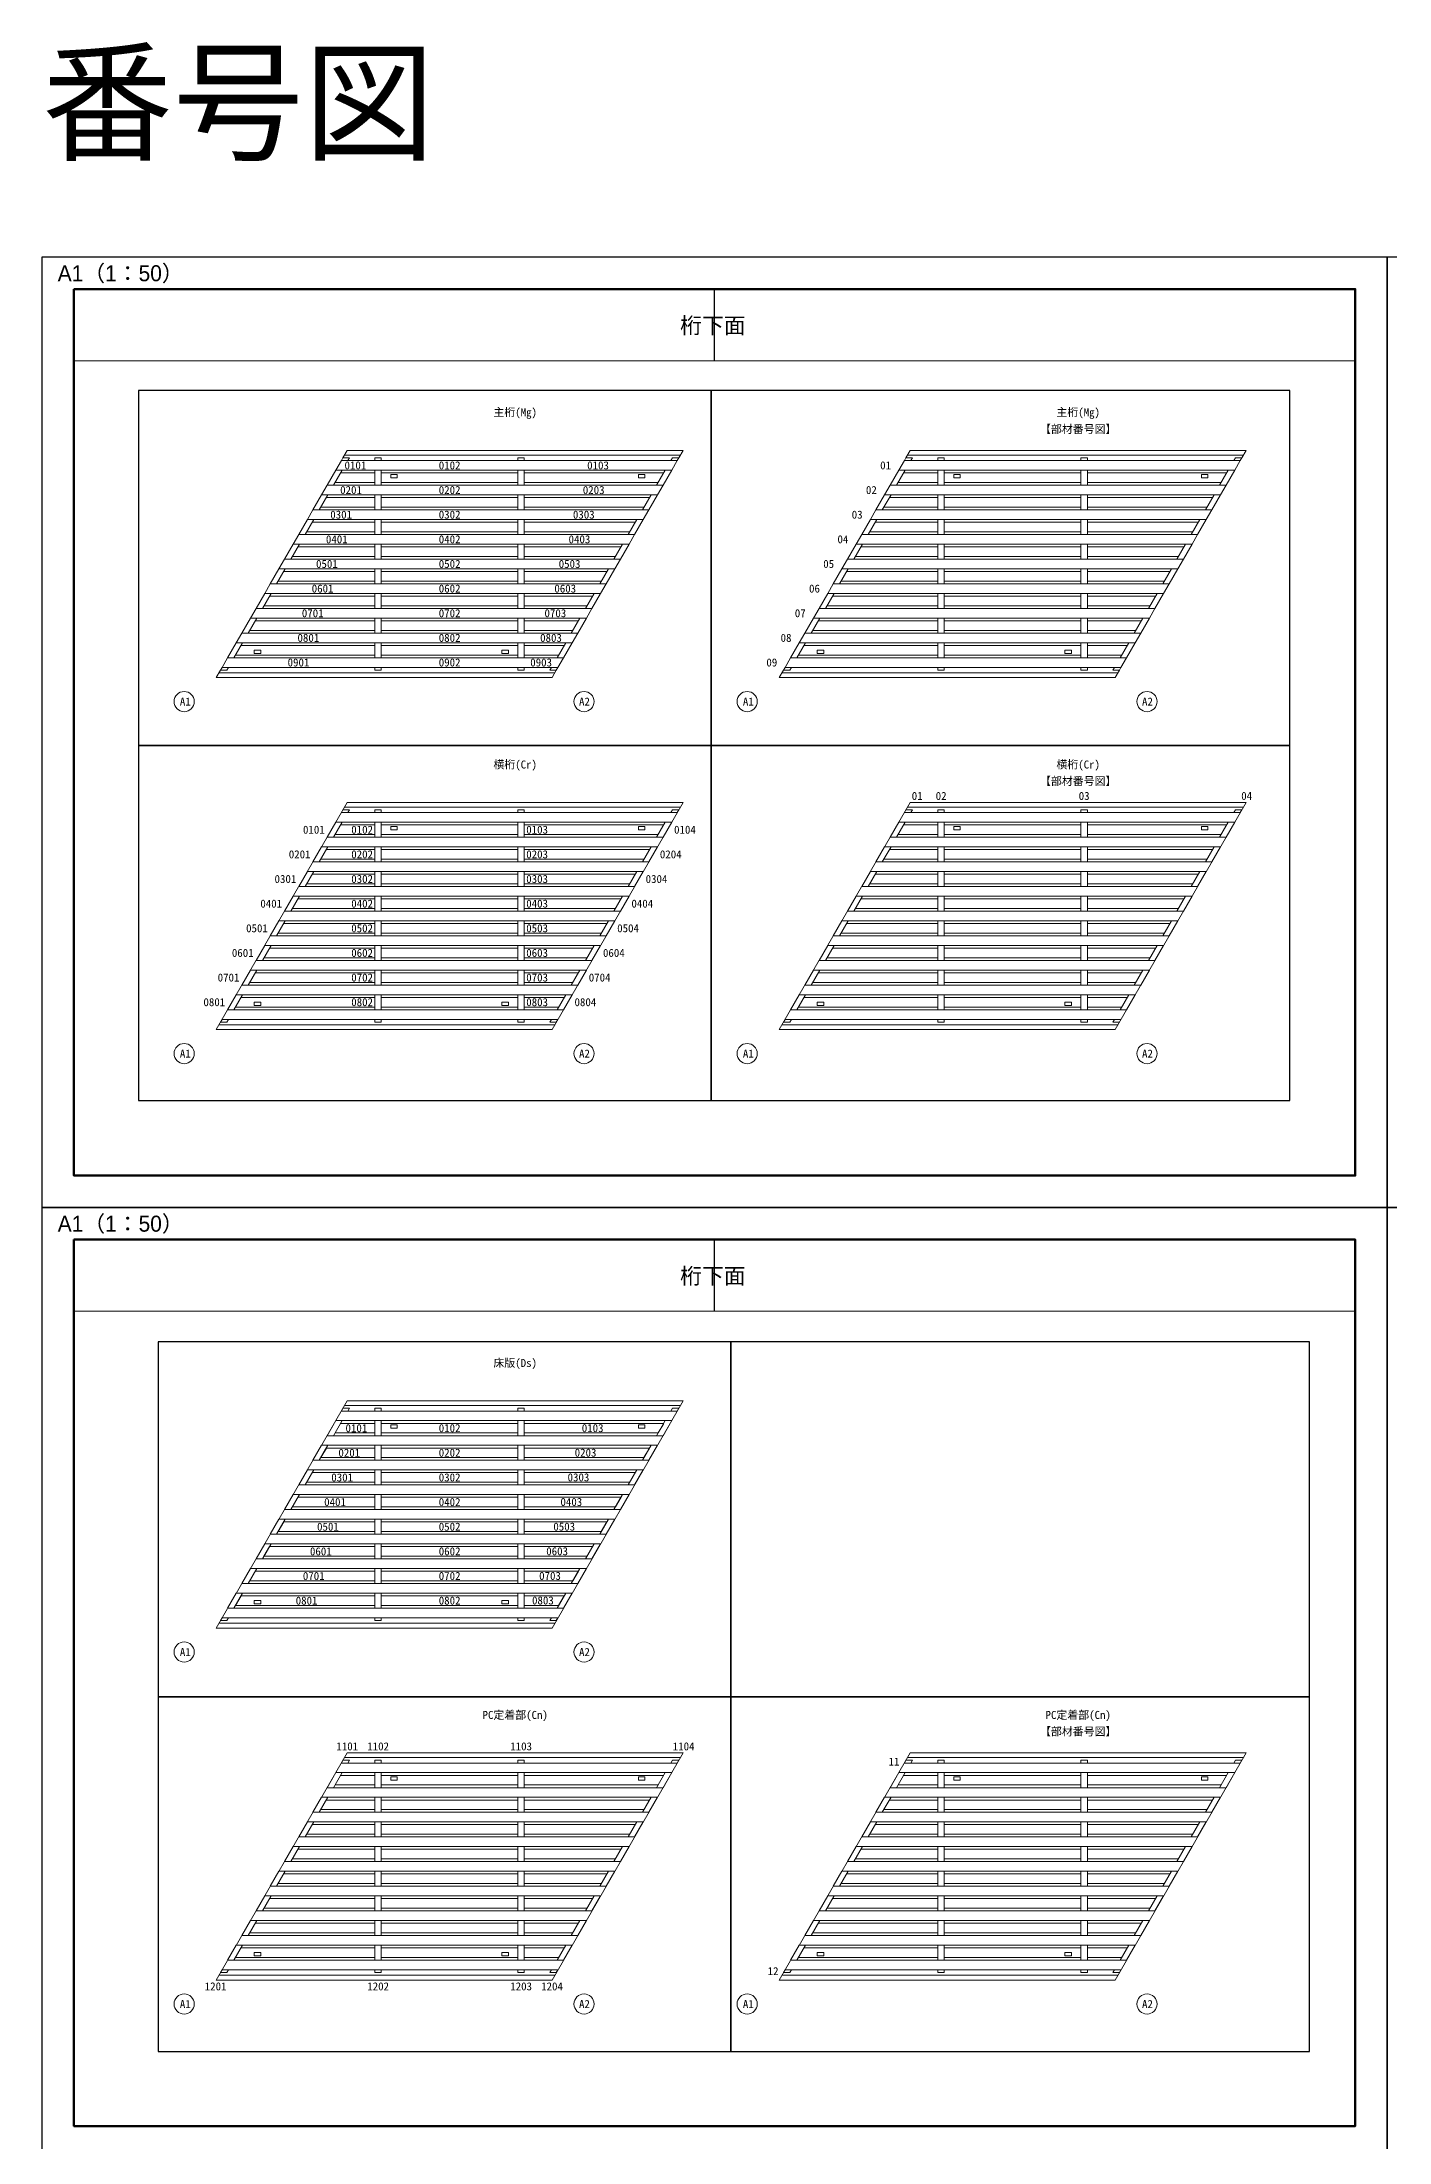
# Model space of a CAD drawing. Header units: millimetres. Extents: x 476600 to 560700, y 120626 to 246223.
# Drawn here: x 476600 to 518708, y 180526 to 246150 of the extents above; entities that cross this region are included whole.
import ezdxf

# ---------------------------------------------------------------- set-up
doc = ezdxf.new("R2010")
doc.units = ezdxf.units.MM
doc.layers.get('Defpoints').update_dxf_attribs({"color": 4})
for name, color, linetype, lineweight in [('D-MTR-FRAM', 7, 'Continuous', 13), ('D-STR', 1, 'Continuous', 13), ('D-STR-TXT', 7, 'Continuous', 13), ('D-TTL', 2, 'Continuous', 140)]:
    doc.layers.add(name, color=color, linetype=linetype, lineweight=lineweight)
doc.styles.add('MSゴシック', font='MS Gothic.ttf')
doc.styles.add('MtXpl__', font='MS PGothic.ttf')

msp = doc.modelspace()

# ---------------------------------------------------------------- linework, layer by layer
at = {"layer": 'D-MTR-FRAM'}
for points in [[(477600, 236184), (477600, 210726), (517650, 210726), (517650, 236184)], [(477600, 206484), (477600, 181026), (517650, 181026), (517650, 206484)]]:
    msp.add_lwpolyline(points, close=True, dxfattribs=at)
at = {"layer": 'D-STR'}
for p, q in [((485958, 233068), (485785, 232768)), ((496458, 233068), (485958, 233068)), ((496458, 233068), (496285, 232768)), ((503557, 233068), (503384, 232768)), ((514057, 233068), (503557, 233068)), ((514057, 233068), (513884, 232768)), ((496285, 232768), (485785, 232768)), ((513884, 232768), (503384, 232768)), ((485514, 232298), (485340, 231998)), ((495840, 231998), (485340, 231998)), ((496014, 232298), (485514, 232298)), ((496014, 232298), (495840, 231998)), ((503113, 232298), (502940, 231998)), ((513440, 231998), (502940, 231998)), ((513613, 232298), (503113, 232298)), ((513613, 232298), (513440, 231998)), ((485069, 231528), (484896, 231228)), ((495396, 231228), (484896, 231228)), ((495569, 231528), (485069, 231528)), ((495569, 231528), (495396, 231228)), ((502668, 231528), (502495, 231228)), ((512995, 231228), (502495, 231228)), ((513168, 231528), (502668, 231528)), ((513168, 231528), (512995, 231228)), ((484624, 230758), (484451, 230458)), ((494951, 230458), (484451, 230458)), ((495124, 230758), (484624, 230758)), ((495124, 230758), (494951, 230458)), ((502224, 230758), (502050, 230458)), ((512550, 230458), (502050, 230458)), ((512724, 230758), (502224, 230758)), ((512724, 230758), (512550, 230458)), ((484180, 229988), (484007, 229688)), ((494507, 229688), (484007, 229688)), ((494680, 229988), (484180, 229988)), ((494680, 229988), (494507, 229688)), ((501779, 229988), (501606, 229688)), ((512106, 229688), (501606, 229688)), ((512279, 229988), (501779, 229988)), ((512279, 229988), (512106, 229688)), ((483735, 229218), (483562, 228918)), ((494235, 229218), (483735, 229218)), ((494235, 229218), (494062, 228918)), ((501335, 229218), (501161, 228918)), ((511835, 229218), (501335, 229218)), ((511835, 229218), (511661, 228918)), ((483291, 228448), (483118, 228148)), ((493791, 228448), (483291, 228448)), ((494062, 228918), (483562, 228918)), ((493791, 228448), (493618, 228148)), ((500890, 228448), (500717, 228148)), ((511390, 228448), (500890, 228448)), ((511661, 228918), (501161, 228918)), ((511390, 228448), (511217, 228148)), ((493618, 228148), (483118, 228148)), ((511217, 228148), (500717, 228148)), ((482846, 227678), (482673, 227378)), ((493173, 227378), (482673, 227378)), ((493346, 227678), (482846, 227678)), ((493346, 227678), (493173, 227378)), ((500445, 227678), (500272, 227378)), ((510772, 227378), (500272, 227378)), ((510945, 227678), (500445, 227678)), ((510945, 227678), (510772, 227378)), ((482402, 226908), (482228, 226608)), ((492728, 226608), (482228, 226608)), ((492902, 226908), (482402, 226908)), ((492728, 226608), (492902, 226908)), ((500001, 226908), (499828, 226608)), ((510328, 226608), (499828, 226608)), ((510501, 226908), (500001, 226908)), ((510328, 226608), (510501, 226908))]:
    msp.add_line(p, q, dxfattribs=at)
at = {"layer": 'D-STR', "color": 0}
for p, q in [((486008, 233155), (486143, 233388)), ((496556, 233238), (486056, 233238)), ((486143, 233388), (496643, 233388)), ((496508, 233155), (496643, 233388)), ((503607, 233155), (503742, 233388)), ((514155, 233238), (503655, 233238)), ((503742, 233388), (514242, 233388)), ((514107, 233155), (514242, 233388)), ((487008, 232383), (485763, 232383)), ((487008, 232683), (485936, 232683)), ((491478, 232683), (487208, 232683)), ((491478, 232383), (487208, 232383)), ((496036, 232683), (491678, 232683)), ((495863, 232383), (491678, 232383)), ((504607, 232383), (503362, 232383)), ((504607, 232683), (503535, 232683)), ((509078, 232683), (504807, 232683)), ((509078, 232383), (504807, 232383)), ((513635, 232683), (509278, 232683)), ((513462, 232383), (509278, 232383)), ((487008, 231913), (485491, 231913)), ((491478, 231913), (487208, 231913)), ((495591, 231913), (491678, 231913)), ((504607, 231913), (503091, 231913)), ((509078, 231913), (504807, 231913)), ((513191, 231913), (509278, 231913)), ((487008, 231143), (485047, 231143)), ((487008, 231613), (485318, 231613)), ((491478, 231613), (487208, 231613)), ((491478, 231143), (487208, 231143)), ((495418, 231613), (491678, 231613)), ((495147, 231143), (491678, 231143)), ((504607, 231143), (502646, 231143)), ((504607, 231613), (502917, 231613)), ((509078, 231613), (504807, 231613)), ((509078, 231143), (504807, 231143)), ((513017, 231613), (509278, 231613)), ((512746, 231143), (509278, 231143)), ((487008, 230373), (484602, 230373)), ((487008, 230843), (484874, 230843)), ((491478, 230843), (487208, 230843)), ((491478, 230373), (487208, 230373)), ((494974, 230843), (491678, 230843)), ((494702, 230373), (491678, 230373)), ((504607, 230373), (502201, 230373)), ((504607, 230843), (502473, 230843)), ((509078, 230843), (504807, 230843)), ((509078, 230373), (504807, 230373)), ((512573, 230843), (509278, 230843)), ((512301, 230373), (509278, 230373)), ((487008, 230073), (484429, 230073)), ((491478, 230073), (487208, 230073)), ((494529, 230073), (491678, 230073)), ((504607, 230073), (502028, 230073)), ((509078, 230073), (504807, 230073)), ((512128, 230073), (509278, 230073)), ((487008, 229303), (483984, 229303)), ((487008, 229603), (484158, 229603)), ((491478, 229603), (487208, 229603)), ((491478, 229303), (487208, 229303)), ((494258, 229603), (491678, 229603)), ((494084, 229303), (491678, 229303)), ((504607, 229303), (501584, 229303)), ((504607, 229603), (501757, 229603)), ((509078, 229603), (504807, 229603)), ((509078, 229303), (504807, 229303)), ((511857, 229603), (509278, 229603)), ((511684, 229303), (509278, 229303)), ((487008, 228533), (483540, 228533)), ((487008, 228833), (483713, 228833)), ((491478, 228833), (487208, 228833)), ((491478, 228533), (487208, 228533)), ((493813, 228833), (491678, 228833)), ((493640, 228533), (491678, 228533)), ((504607, 228533), (501139, 228533)), ((504607, 228833), (501312, 228833)), ((509078, 228833), (504807, 228833)), ((509078, 228533), (504807, 228533)), ((511412, 228833), (509278, 228833)), ((511239, 228533), (509278, 228533)), ((487008, 227763), (483095, 227763)), ((487008, 228063), (483269, 228063)), ((491478, 228063), (487208, 228063)), ((491478, 227763), (487208, 227763)), ((493369, 228063), (491678, 228063)), ((493195, 227763), (491678, 227763)), ((504607, 227763), (500694, 227763)), ((504607, 228063), (500868, 228063)), ((509078, 228063), (504807, 228063)), ((509078, 227763), (504807, 227763)), ((510968, 228063), (509278, 228063)), ((510794, 227763), (509278, 227763)), ((487008, 227293), (482824, 227293)), ((491478, 227293), (487208, 227293)), ((492924, 227293), (491678, 227293)), ((504607, 227293), (500423, 227293)), ((509078, 227293), (504807, 227293)), ((510523, 227293), (509278, 227293)), ((482044, 226288), (482178, 226522)), ((492630, 226438), (482130, 226438)), ((487008, 226993), (482651, 226993)), ((491478, 226993), (487208, 226993)), ((492751, 226993), (491678, 226993)), ((492678, 226522), (492544, 226288)), ((499643, 226288), (499778, 226522)), ((510230, 226438), (499730, 226438)), ((504607, 226993), (500250, 226993)), ((509078, 226993), (504807, 226993)), ((510350, 226993), (509278, 226993)), ((510278, 226522), (510143, 226288)), ((482044, 226288), (492544, 226288)), ((499643, 226288), (510143, 226288)), ((486143, 222388), (482044, 215288)), ((496458, 222068), (485958, 222068)), ((496556, 222238), (486056, 222238)), ((486143, 222388), (496643, 222388)), ((492544, 215288), (496643, 222388)), ((503742, 222388), (499643, 215288)), ((514057, 222068), (503557, 222068)), ((514155, 222238), (503655, 222238)), ((503742, 222388), (514242, 222388)), ((510143, 215288), (514242, 222388)), ((496014, 221298), (485514, 221298)), ((487008, 221383), (485763, 221383)), ((496285, 221768), (485785, 221768)), ((487008, 221683), (485936, 221683)), ((491478, 221683), (487208, 221683)), ((491478, 221383), (487208, 221383)), ((496036, 221683), (491678, 221683)), ((495863, 221383), (491678, 221383)), ((513613, 221298), (503113, 221298)), ((504607, 221383), (503362, 221383)), ((513884, 221768), (503384, 221768)), ((504607, 221683), (503535, 221683)), ((509078, 221683), (504807, 221683)), ((509078, 221383), (504807, 221383)), ((513635, 221683), (509278, 221683)), ((513462, 221383), (509278, 221383)), ((495569, 220528), (485069, 220528)), ((487008, 220613), (485318, 220613)), ((495840, 220998), (485340, 220998)), ((487008, 220913), (485491, 220913)), ((491478, 220913), (487208, 220913)), ((491478, 220613), (487208, 220613)), ((495591, 220913), (491678, 220913)), ((495418, 220613), (491678, 220613)), ((513168, 220528), (502668, 220528)), ((504607, 220613), (502917, 220613)), ((513440, 220998), (502940, 220998)), ((504607, 220913), (503091, 220913)), ((509078, 220913), (504807, 220913)), ((509078, 220613), (504807, 220613)), ((513191, 220913), (509278, 220913)), ((513017, 220613), (509278, 220613)), ((487008, 219843), (484874, 219843)), ((495396, 220228), (484896, 220228)), ((487008, 220143), (485047, 220143)), ((491478, 220143), (487208, 220143)), ((491478, 219843), (487208, 219843)), ((495147, 220143), (491678, 220143)), ((494974, 219843), (491678, 219843)), ((504607, 219843), (502473, 219843)), ((512995, 220228), (502495, 220228)), ((504607, 220143), (502646, 220143)), ((509078, 220143), (504807, 220143)), ((509078, 219843), (504807, 219843)), ((512746, 220143), (509278, 220143)), ((512573, 219843), (509278, 219843)), ((494951, 219458), (484451, 219458)), ((487008, 219373), (484602, 219373)), ((495124, 219758), (484624, 219758)), ((491478, 219373), (487208, 219373)), ((494702, 219373), (491678, 219373)), ((512550, 219458), (502050, 219458)), ((504607, 219373), (502201, 219373)), ((512724, 219758), (502224, 219758)), ((509078, 219373), (504807, 219373)), ((512301, 219373), (509278, 219373)), ((494507, 218688), (484007, 218688)), ((487008, 218603), (484158, 218603)), ((494680, 218988), (484180, 218988)), ((487008, 219073), (484429, 219073)), ((491478, 219073), (487208, 219073)), ((491478, 218603), (487208, 218603)), ((494529, 219073), (491678, 219073)), ((494258, 218603), (491678, 218603)), ((512106, 218688), (501606, 218688)), ((504607, 218603), (501757, 218603)), ((512279, 218988), (501779, 218988)), ((504607, 219073), (502028, 219073)), ((509078, 219073), (504807, 219073)), ((509078, 218603), (504807, 218603)), ((512128, 219073), (509278, 219073)), ((511857, 218603), (509278, 218603)), ((494062, 217918), (483562, 217918)), ((494235, 218218), (483735, 218218)), ((487008, 218303), (483984, 218303)), ((491478, 218303), (487208, 218303)), ((494084, 218303), (491678, 218303)), ((511661, 217918), (501161, 217918)), ((511835, 218218), (501335, 218218)), ((504607, 218303), (501584, 218303)), ((509078, 218303), (504807, 218303)), ((511684, 218303), (509278, 218303)), ((493791, 217448), (483291, 217448)), ((487008, 217533), (483540, 217533)), ((487008, 217833), (483713, 217833)), ((491478, 217833), (487208, 217833)), ((491478, 217533), (487208, 217533)), ((493813, 217833), (491678, 217833)), ((493640, 217533), (491678, 217533)), ((511390, 217448), (500890, 217448)), ((504607, 217533), (501139, 217533)), ((504607, 217833), (501312, 217833)), ((509078, 217833), (504807, 217833)), ((509078, 217533), (504807, 217533)), ((511412, 217833), (509278, 217833)), ((511239, 217533), (509278, 217533)), ((493346, 216678), (482846, 216678)), ((487008, 216763), (483095, 216763)), ((493618, 217148), (483118, 217148)), ((487008, 217063), (483269, 217063)), ((491478, 217063), (487208, 217063)), ((491478, 216763), (487208, 216763)), ((493369, 217063), (491678, 217063)), ((493195, 216763), (491678, 216763)), ((510945, 216678), (500445, 216678)), ((504607, 216763), (500694, 216763)), ((511217, 217148), (500717, 217148)), ((504607, 217063), (500868, 217063)), ((509078, 217063), (504807, 217063)), ((509078, 216763), (504807, 216763)), ((510968, 217063), (509278, 217063)), ((510794, 216763), (509278, 216763)), ((492902, 215908), (482402, 215908)), ((487008, 215993), (482651, 215993)), ((493173, 216378), (482673, 216378)), ((487008, 216293), (482824, 216293)), ((491478, 216293), (487208, 216293)), ((491478, 215993), (487208, 215993)), ((492924, 216293), (491678, 216293)), ((492751, 215993), (491678, 215993)), ((510501, 215908), (500001, 215908)), ((504607, 215993), (500250, 215993)), ((510772, 216378), (500272, 216378)), ((504607, 216293), (500423, 216293)), ((509078, 216293), (504807, 216293)), ((509078, 215993), (504807, 215993)), ((510523, 216293), (509278, 216293)), ((510350, 215993), (509278, 215993)), ((482044, 215288), (492544, 215288)), ((492630, 215438), (482130, 215438)), ((492728, 215608), (482228, 215608)), ((499643, 215288), (510143, 215288)), ((510230, 215438), (499730, 215438)), ((510328, 215608), (499828, 215608)), ((486143, 203688), (482044, 196588)), ((496556, 203538), (486056, 203538)), ((486143, 203688), (496643, 203688)), ((492544, 196588), (496643, 203688)), ((496285, 203068), (485785, 203068)), ((496458, 203368), (485958, 203368)), ((495840, 202298), (485340, 202298)), ((496014, 202598), (485514, 202598)), ((495396, 201528), (484896, 201528)), ((495569, 201828), (485069, 201828)), ((495124, 201058), (484624, 201058)), ((494680, 200288), (484180, 200288)), ((494951, 200758), (484451, 200758)), ((494235, 199518), (483735, 199518)), ((494507, 199988), (484007, 199988)), ((494062, 199218), (483562, 199218)), ((493618, 198448), (483118, 198448)), ((493791, 198748), (483291, 198748)), ((493173, 197678), (482673, 197678)), ((493346, 197978), (482846, 197978)), ((492728, 196908), (482228, 196908)), ((492902, 197208), (482402, 197208)), ((482044, 196588), (492544, 196588)), ((492630, 196738), (482130, 196738)), ((486143, 192688), (482044, 185588)), ((496458, 192368), (485958, 192368)), ((496556, 192538), (486056, 192538)), ((486143, 192688), (496643, 192688)), ((492544, 185588), (496643, 192688)), ((503742, 192688), (499643, 185588)), ((514057, 192368), (503557, 192368)), ((514155, 192538), (503655, 192538)), ((503742, 192688), (514242, 192688)), ((510143, 185588), (514242, 192688)), ((487008, 191683), (485763, 191683)), ((496285, 192068), (485785, 192068)), ((487008, 191983), (485936, 191983)), ((491478, 191983), (487208, 191983)), ((491478, 191683), (487208, 191683)), ((496036, 191983), (491678, 191983)), ((495863, 191683), (491678, 191683)), ((504607, 191683), (503362, 191683)), ((513884, 192068), (503384, 192068)), ((504607, 191983), (503535, 191983)), ((509078, 191983), (504807, 191983)), ((509078, 191683), (504807, 191683)), ((513635, 191983), (509278, 191983)), ((513462, 191683), (509278, 191683)), ((495840, 191298), (485340, 191298)), ((487008, 191213), (485491, 191213)), ((496014, 191598), (485514, 191598)), ((491478, 191213), (487208, 191213)), ((495591, 191213), (491678, 191213)), ((513440, 191298), (502940, 191298)), ((504607, 191213), (503091, 191213)), ((513613, 191598), (503113, 191598)), ((509078, 191213), (504807, 191213)), ((513191, 191213), (509278, 191213)), ((495396, 190528), (484896, 190528)), ((487008, 190443), (485047, 190443)), ((495569, 190828), (485069, 190828)), ((487008, 190913), (485318, 190913)), ((491478, 190913), (487208, 190913)), ((491478, 190443), (487208, 190443)), ((495418, 190913), (491678, 190913)), ((495147, 190443), (491678, 190443)), ((512995, 190528), (502495, 190528)), ((504607, 190443), (502646, 190443)), ((513168, 190828), (502668, 190828)), ((504607, 190913), (502917, 190913)), ((509078, 190913), (504807, 190913)), ((509078, 190443), (504807, 190443)), ((513017, 190913), (509278, 190913)), ((512746, 190443), (509278, 190443)), ((494951, 189758), (484451, 189758)), ((487008, 189673), (484602, 189673)), ((495124, 190058), (484624, 190058)), ((487008, 190143), (484874, 190143)), ((491478, 190143), (487208, 190143)), ((491478, 189673), (487208, 189673)), ((494974, 190143), (491678, 190143)), ((494702, 189673), (491678, 189673)), ((512550, 189758), (502050, 189758)), ((504607, 189673), (502201, 189673)), ((512724, 190058), (502224, 190058)), ((504607, 190143), (502473, 190143)), ((509078, 190143), (504807, 190143)), ((509078, 189673), (504807, 189673)), ((512573, 190143), (509278, 190143)), ((512301, 189673), (509278, 189673)), ((494680, 189288), (484180, 189288)), ((487008, 189373), (484429, 189373)), ((491478, 189373), (487208, 189373)), ((494529, 189373), (491678, 189373)), ((512279, 189288), (501779, 189288)), ((504607, 189373), (502028, 189373)), ((509078, 189373), (504807, 189373)), ((512128, 189373), (509278, 189373)), ((494235, 188518), (483735, 188518)), ((487008, 188603), (483984, 188603)), ((494507, 188988), (484007, 188988)), ((487008, 188903), (484158, 188903)), ((491478, 188903), (487208, 188903)), ((491478, 188603), (487208, 188603)), ((494258, 188903), (491678, 188903)), ((494084, 188603), (491678, 188603)), ((511835, 188518), (501335, 188518)), ((504607, 188603), (501584, 188603)), ((512106, 188988), (501606, 188988)), ((504607, 188903), (501757, 188903)), ((509078, 188903), (504807, 188903)), ((509078, 188603), (504807, 188603)), ((511857, 188903), (509278, 188903)), ((511684, 188603), (509278, 188603)), ((493791, 187748), (483291, 187748)), ((487008, 187833), (483540, 187833)), ((494062, 188218), (483562, 188218)), ((487008, 188133), (483713, 188133)), ((491478, 188133), (487208, 188133)), ((491478, 187833), (487208, 187833)), ((493813, 188133), (491678, 188133)), ((493640, 187833), (491678, 187833)), ((511390, 187748), (500890, 187748)), ((504607, 187833), (501139, 187833)), ((511661, 188218), (501161, 188218)), ((504607, 188133), (501312, 188133)), ((509078, 188133), (504807, 188133)), ((509078, 187833), (504807, 187833)), ((511412, 188133), (509278, 188133)), ((511239, 187833), (509278, 187833)), ((487008, 187063), (483095, 187063)), ((493618, 187448), (483118, 187448)), ((487008, 187363), (483269, 187363)), ((491478, 187363), (487208, 187363)), ((491478, 187063), (487208, 187063)), ((493369, 187363), (491678, 187363)), ((493195, 187063), (491678, 187063)), ((504607, 187063), (500694, 187063)), ((511217, 187448), (500717, 187448)), ((504607, 187363), (500868, 187363)), ((509078, 187363), (504807, 187363)), ((509078, 187063), (504807, 187063)), ((510968, 187363), (509278, 187363)), ((510794, 187063), (509278, 187063)), ((493173, 186678), (482673, 186678)), ((487008, 186593), (482824, 186593)), ((493346, 186978), (482846, 186978)), ((491478, 186593), (487208, 186593)), ((492924, 186593), (491678, 186593)), ((510772, 186678), (500272, 186678)), ((504607, 186593), (500423, 186593)), ((510945, 186978), (500445, 186978)), ((509078, 186593), (504807, 186593)), ((510523, 186593), (509278, 186593)), ((492630, 185738), (482130, 185738)), ((492728, 185908), (482228, 185908)), ((492902, 186208), (482402, 186208)), ((487008, 186293), (482651, 186293)), ((491478, 186293), (487208, 186293)), ((492751, 186293), (491678, 186293)), ((510230, 185738), (499730, 185738)), ((510328, 185908), (499828, 185908)), ((510501, 186208), (500001, 186208)), ((504607, 186293), (500250, 186293)), ((509078, 186293), (504807, 186293)), ((510350, 186293), (509278, 186293)), ((482044, 185588), (492544, 185588)), ((499643, 185588), (510143, 185588))]:
    msp.add_line(p, q, dxfattribs=at)
for points in [[(485958, 233068), (486158, 233068), (486208, 233155), (486008, 233155)], [(487008, 233155), (487208, 233155), (487208, 233068), (487008, 233068)], [(491478, 233155), (491678, 233155), (491678, 233068), (491478, 233068)], [(496258, 233068), (496458, 233068), (496508, 233155), (496308, 233155)], [(503557, 233068), (503757, 233068), (503807, 233155), (503607, 233155)], [(504607, 233155), (504807, 233155), (504807, 233068), (504607, 233068)], [(509078, 233155), (509278, 233155), (509278, 233068), (509078, 233068)], [(513857, 233068), (514057, 233068), (514107, 233155), (513907, 233155)], [(485514, 232298), (485714, 232298), (485985, 232768), (485785, 232768)], [(487008, 232768), (487208, 232768), (487208, 232298), (487008, 232298)], [(487508, 232533), (487708, 232533), (487708, 232633), (487508, 232633)], [(491478, 232768), (491678, 232768), (491678, 232298), (491478, 232298)], [(495249, 232533), (495449, 232533), (495449, 232633), (495249, 232633)], [(495814, 232298), (496014, 232298), (496285, 232768), (496085, 232768)], [(503113, 232298), (503313, 232298), (503584, 232768), (503384, 232768)], [(504607, 232768), (504807, 232768), (504807, 232298), (504607, 232298)], [(505107, 232533), (505307, 232533), (505307, 232633), (505107, 232633)], [(509078, 232768), (509278, 232768), (509278, 232298), (509078, 232298)], [(512848, 232533), (513048, 232533), (513048, 232633), (512848, 232633)], [(513413, 232298), (513613, 232298), (513884, 232768), (513684, 232768)], [(485069, 231528), (485269, 231528), (485540, 231998), (485340, 231998)], [(487008, 231998), (487208, 231998), (487208, 231528), (487008, 231528)], [(491478, 231998), (491678, 231998), (491678, 231528), (491478, 231528)], [(495369, 231528), (495569, 231528), (495840, 231998), (495640, 231998)], [(502668, 231528), (502868, 231528), (503140, 231998), (502940, 231998)], [(504607, 231998), (504807, 231998), (504807, 231528), (504607, 231528)], [(509078, 231998), (509278, 231998), (509278, 231528), (509078, 231528)], [(512968, 231528), (513168, 231528), (513440, 231998), (513240, 231998)], [(484624, 230758), (484824, 230758), (485096, 231228), (484896, 231228)], [(487008, 231228), (487208, 231228), (487208, 230758), (487008, 230758)], [(491478, 231228), (491678, 231228), (491678, 230758), (491478, 230758)], [(494924, 230758), (495124, 230758), (495396, 231228), (495196, 231228)], [(502224, 230758), (502424, 230758), (502695, 231228), (502495, 231228)], [(504607, 231228), (504807, 231228), (504807, 230758), (504607, 230758)], [(509078, 231228), (509278, 231228), (509278, 230758), (509078, 230758)], [(512524, 230758), (512724, 230758), (512995, 231228), (512795, 231228)], [(484180, 229988), (484380, 229988), (484651, 230458), (484451, 230458)], [(487008, 230458), (487208, 230458), (487208, 229988), (487008, 229988)], [(491478, 230458), (491678, 230458), (491678, 229988), (491478, 229988)], [(494480, 229988), (494680, 229988), (494951, 230458), (494751, 230458)], [(501779, 229988), (501979, 229988), (502250, 230458), (502050, 230458)], [(504607, 230458), (504807, 230458), (504807, 229988), (504607, 229988)], [(509078, 230458), (509278, 230458), (509278, 229988), (509078, 229988)], [(512079, 229988), (512279, 229988), (512550, 230458), (512350, 230458)], [(483735, 229218), (483935, 229218), (484207, 229688), (484007, 229688)], [(487008, 229688), (487208, 229688), (487208, 229218), (487008, 229218)], [(491478, 229688), (491678, 229688), (491678, 229218), (491478, 229218)], [(494035, 229218), (494235, 229218), (494507, 229688), (494307, 229688)], [(501335, 229218), (501535, 229218), (501806, 229688), (501606, 229688)], [(504607, 229688), (504807, 229688), (504807, 229218), (504607, 229218)], [(509078, 229688), (509278, 229688), (509278, 229218), (509078, 229218)], [(511635, 229218), (511835, 229218), (512106, 229688), (511906, 229688)], [(483291, 228448), (483491, 228448), (483762, 228918), (483562, 228918)], [(487008, 228918), (487208, 228918), (487208, 228448), (487008, 228448)], [(491478, 228918), (491678, 228918), (491678, 228448), (491478, 228448)], [(493591, 228448), (493791, 228448), (494062, 228918), (493862, 228918)], [(500890, 228448), (501090, 228448), (501361, 228918), (501161, 228918)], [(504607, 228918), (504807, 228918), (504807, 228448), (504607, 228448)], [(509078, 228918), (509278, 228918), (509278, 228448), (509078, 228448)], [(511190, 228448), (511390, 228448), (511661, 228918), (511461, 228918)], [(482846, 227678), (483046, 227678), (483318, 228148), (483118, 228148)], [(487008, 228148), (487208, 228148), (487208, 227678), (487008, 227678)], [(491478, 228148), (491678, 228148), (491678, 227678), (491478, 227678)], [(493146, 227678), (493346, 227678), (493618, 228148), (493418, 228148)], [(500445, 227678), (500645, 227678), (500917, 228148), (500717, 228148)], [(504607, 228148), (504807, 228148), (504807, 227678), (504607, 227678)], [(509078, 228148), (509278, 228148), (509278, 227678), (509078, 227678)], [(510745, 227678), (510945, 227678), (511217, 228148), (511017, 228148)], [(482402, 226908), (482602, 226908), (482873, 227378), (482673, 227378)], [(483237, 227043), (483437, 227043), (483437, 227143), (483237, 227143)], [(487008, 227378), (487208, 227378), (487208, 226908), (487008, 226908)], [(490978, 227043), (491178, 227043), (491178, 227143), (490978, 227143)], [(491478, 227378), (491678, 227378), (491678, 226908), (491478, 226908)], [(492702, 226908), (492902, 226908), (493173, 227378), (492973, 227378)], [(500001, 226908), (500201, 226908), (500472, 227378), (500272, 227378)], [(500837, 227043), (501037, 227043), (501037, 227143), (500837, 227143)], [(504607, 227378), (504807, 227378), (504807, 226908), (504607, 226908)], [(508578, 227043), (508778, 227043), (508778, 227143), (508578, 227143)], [(509078, 227378), (509278, 227378), (509278, 226908), (509078, 226908)], [(510301, 226908), (510501, 226908), (510772, 227378), (510572, 227378)], [(482178, 226522), (482378, 226522), (482428, 226608), (482228, 226608)], [(487008, 226608), (487208, 226608), (487208, 226522), (487008, 226522)], [(491478, 226608), (491678, 226608), (491678, 226522), (491478, 226522)], [(492478, 226522), (492678, 226522), (492728, 226608), (492528, 226608)], [(499778, 226522), (499978, 226522), (500028, 226608), (499828, 226608)], [(504607, 226608), (504807, 226608), (504807, 226522), (504607, 226522)], [(509078, 226608), (509278, 226608), (509278, 226522), (509078, 226522)], [(510078, 226522), (510278, 226522), (510328, 226608), (510128, 226608)], [(485958, 222068), (486158, 222068), (486208, 222155), (486008, 222155)], [(487008, 222155), (487208, 222155), (487208, 222068), (487008, 222068)], [(491478, 222155), (491678, 222155), (491678, 222068), (491478, 222068)], [(496258, 222068), (496458, 222068), (496508, 222155), (496308, 222155)], [(503557, 222068), (503757, 222068), (503807, 222155), (503607, 222155)], [(504607, 222155), (504807, 222155), (504807, 222068), (504607, 222068)], [(509078, 222155), (509278, 222155), (509278, 222068), (509078, 222068)], [(513857, 222068), (514057, 222068), (514107, 222155), (513907, 222155)], [(487508, 221533), (487708, 221533), (487708, 221633), (487508, 221633)], [(495249, 221533), (495449, 221533), (495449, 221633), (495249, 221633)], [(505107, 221533), (505307, 221533), (505307, 221633), (505107, 221633)], [(512848, 221533), (513048, 221533), (513048, 221633), (512848, 221633)], [(483237, 216043), (483437, 216043), (483437, 216143), (483237, 216143)], [(490978, 216043), (491178, 216043), (491178, 216143), (490978, 216143)], [(500837, 216043), (501037, 216043), (501037, 216143), (500837, 216143)], [(508578, 216043), (508778, 216043), (508778, 216143), (508578, 216143)], [(482178, 215522), (482378, 215522), (482428, 215608), (482228, 215608)], [(487008, 215608), (487208, 215608), (487208, 215522), (487008, 215522)], [(491478, 215608), (491678, 215608), (491678, 215522), (491478, 215522)], [(492478, 215522), (492678, 215522), (492728, 215608), (492528, 215608)], [(499778, 215522), (499978, 215522), (500028, 215608), (499828, 215608)], [(504607, 215608), (504807, 215608), (504807, 215522), (504607, 215522)], [(509078, 215608), (509278, 215608), (509278, 215522), (509078, 215522)], [(510078, 215522), (510278, 215522), (510328, 215608), (510128, 215608)], [(485958, 203368), (486158, 203368), (486208, 203455), (486008, 203455)], [(487008, 203455), (487208, 203455), (487208, 203368), (487008, 203368)], [(491478, 203455), (491678, 203455), (491678, 203368), (491478, 203368)], [(496258, 203368), (496458, 203368), (496508, 203455), (496308, 203455)], [(485514, 202598), (485714, 202598), (485985, 203068), (485785, 203068)], [(487008, 203068), (487208, 203068), (487208, 202598), (487008, 202598)], [(487508, 202833), (487708, 202833), (487708, 202933), (487508, 202933)], [(491478, 203068), (491678, 203068), (491678, 202598), (491478, 202598)], [(495249, 202833), (495449, 202833), (495449, 202933), (495249, 202933)], [(495814, 202598), (496014, 202598), (496285, 203068), (496085, 203068)], [(485069, 201828), (485269, 201828), (485540, 202298), (485340, 202298)], [(487008, 202298), (487208, 202298), (487208, 201828), (487008, 201828)], [(491478, 202298), (491678, 202298), (491678, 201828), (491478, 201828)], [(495369, 201828), (495569, 201828), (495840, 202298), (495640, 202298)], [(484624, 201058), (484824, 201058), (485096, 201528), (484896, 201528)], [(487008, 201528), (487208, 201528), (487208, 201058), (487008, 201058)], [(491478, 201528), (491678, 201528), (491678, 201058), (491478, 201058)], [(494924, 201058), (495124, 201058), (495396, 201528), (495196, 201528)], [(484180, 200288), (484380, 200288), (484651, 200758), (484451, 200758)], [(487008, 200758), (487208, 200758), (487208, 200288), (487008, 200288)], [(491478, 200758), (491678, 200758), (491678, 200288), (491478, 200288)], [(494480, 200288), (494680, 200288), (494951, 200758), (494751, 200758)], [(483735, 199518), (483935, 199518), (484207, 199988), (484007, 199988)], [(487008, 199988), (487208, 199988), (487208, 199518), (487008, 199518)], [(491478, 199988), (491678, 199988), (491678, 199518), (491478, 199518)], [(494035, 199518), (494235, 199518), (494507, 199988), (494307, 199988)], [(483291, 198748), (483491, 198748), (483762, 199218), (483562, 199218)], [(487008, 199218), (487208, 199218), (487208, 198748), (487008, 198748)], [(491478, 199218), (491678, 199218), (491678, 198748), (491478, 198748)], [(493591, 198748), (493791, 198748), (494062, 199218), (493862, 199218)], [(482846, 197978), (483046, 197978), (483318, 198448), (483118, 198448)], [(487008, 198448), (487208, 198448), (487208, 197978), (487008, 197978)], [(491478, 198448), (491678, 198448), (491678, 197978), (491478, 197978)], [(493146, 197978), (493346, 197978), (493618, 198448), (493418, 198448)], [(482402, 197208), (482602, 197208), (482873, 197678), (482673, 197678)], [(487008, 197678), (487208, 197678), (487208, 197208), (487008, 197208)], [(491478, 197678), (491678, 197678), (491678, 197208), (491478, 197208)], [(492702, 197208), (492902, 197208), (493173, 197678), (492973, 197678)], [(482178, 196822), (482378, 196822), (482428, 196908), (482228, 196908)], [(483237, 197343), (483437, 197343), (483437, 197443), (483237, 197443)], [(487008, 196908), (487208, 196908), (487208, 196822), (487008, 196822)], [(490978, 197343), (491178, 197343), (491178, 197443), (490978, 197443)], [(491478, 196908), (491678, 196908), (491678, 196822), (491478, 196822)], [(492478, 196822), (492678, 196822), (492728, 196908), (492528, 196908)], [(485514, 191598), (485714, 191598), (485985, 192068), (485785, 192068)], [(487008, 192068), (487208, 192068), (487208, 191598), (487008, 191598)], [(487508, 191833), (487708, 191833), (487708, 191933), (487508, 191933)], [(491478, 192068), (491678, 192068), (491678, 191598), (491478, 191598)], [(495249, 191833), (495449, 191833), (495449, 191933), (495249, 191933)], [(495814, 191598), (496014, 191598), (496285, 192068), (496085, 192068)], [(503113, 191598), (503313, 191598), (503584, 192068), (503384, 192068)], [(504607, 192068), (504807, 192068), (504807, 191598), (504607, 191598)], [(505107, 191833), (505307, 191833), (505307, 191933), (505107, 191933)], [(509078, 192068), (509278, 192068), (509278, 191598), (509078, 191598)], [(512848, 191833), (513048, 191833), (513048, 191933), (512848, 191933)], [(513413, 191598), (513613, 191598), (513884, 192068), (513684, 192068)], [(485069, 190828), (485269, 190828), (485540, 191298), (485340, 191298)], [(487008, 191298), (487208, 191298), (487208, 190828), (487008, 190828)], [(491478, 191298), (491678, 191298), (491678, 190828), (491478, 190828)], [(495369, 190828), (495569, 190828), (495840, 191298), (495640, 191298)], [(502668, 190828), (502868, 190828), (503140, 191298), (502940, 191298)], [(504607, 191298), (504807, 191298), (504807, 190828), (504607, 190828)], [(509078, 191298), (509278, 191298), (509278, 190828), (509078, 190828)], [(512968, 190828), (513168, 190828), (513440, 191298), (513240, 191298)], [(484624, 190058), (484824, 190058), (485096, 190528), (484896, 190528)], [(487008, 190528), (487208, 190528), (487208, 190058), (487008, 190058)], [(491478, 190528), (491678, 190528), (491678, 190058), (491478, 190058)], [(494924, 190058), (495124, 190058), (495396, 190528), (495196, 190528)], [(502224, 190058), (502424, 190058), (502695, 190528), (502495, 190528)], [(504607, 190528), (504807, 190528), (504807, 190058), (504607, 190058)], [(509078, 190528), (509278, 190528), (509278, 190058), (509078, 190058)], [(512524, 190058), (512724, 190058), (512995, 190528), (512795, 190528)], [(484180, 189288), (484380, 189288), (484651, 189758), (484451, 189758)], [(487008, 189758), (487208, 189758), (487208, 189288), (487008, 189288)], [(491478, 189758), (491678, 189758), (491678, 189288), (491478, 189288)], [(494480, 189288), (494680, 189288), (494951, 189758), (494751, 189758)], [(501779, 189288), (501979, 189288), (502250, 189758), (502050, 189758)], [(504607, 189758), (504807, 189758), (504807, 189288), (504607, 189288)], [(509078, 189758), (509278, 189758), (509278, 189288), (509078, 189288)], [(512079, 189288), (512279, 189288), (512550, 189758), (512350, 189758)], [(483735, 188518), (483935, 188518), (484207, 188988), (484007, 188988)], [(487008, 188988), (487208, 188988), (487208, 188518), (487008, 188518)], [(491478, 188988), (491678, 188988), (491678, 188518), (491478, 188518)], [(494035, 188518), (494235, 188518), (494507, 188988), (494307, 188988)], [(501335, 188518), (501535, 188518), (501806, 188988), (501606, 188988)], [(504607, 188988), (504807, 188988), (504807, 188518), (504607, 188518)], [(509078, 188988), (509278, 188988), (509278, 188518), (509078, 188518)], [(511635, 188518), (511835, 188518), (512106, 188988), (511906, 188988)], [(483291, 187748), (483491, 187748), (483762, 188218), (483562, 188218)], [(487008, 188218), (487208, 188218), (487208, 187748), (487008, 187748)], [(491478, 188218), (491678, 188218), (491678, 187748), (491478, 187748)], [(493591, 187748), (493791, 187748), (494062, 188218), (493862, 188218)], [(500890, 187748), (501090, 187748), (501361, 188218), (501161, 188218)], [(504607, 188218), (504807, 188218), (504807, 187748), (504607, 187748)], [(509078, 188218), (509278, 188218), (509278, 187748), (509078, 187748)], [(511190, 187748), (511390, 187748), (511661, 188218), (511461, 188218)], [(482846, 186978), (483046, 186978), (483318, 187448), (483118, 187448)], [(487008, 187448), (487208, 187448), (487208, 186978), (487008, 186978)], [(491478, 187448), (491678, 187448), (491678, 186978), (491478, 186978)], [(493146, 186978), (493346, 186978), (493618, 187448), (493418, 187448)], [(500445, 186978), (500645, 186978), (500917, 187448), (500717, 187448)], [(504607, 187448), (504807, 187448), (504807, 186978), (504607, 186978)], [(509078, 187448), (509278, 187448), (509278, 186978), (509078, 186978)], [(510745, 186978), (510945, 186978), (511217, 187448), (511017, 187448)], [(482402, 186208), (482602, 186208), (482873, 186678), (482673, 186678)], [(483237, 186343), (483437, 186343), (483437, 186443), (483237, 186443)], [(487008, 186678), (487208, 186678), (487208, 186208), (487008, 186208)], [(490978, 186343), (491178, 186343), (491178, 186443), (490978, 186443)], [(491478, 186678), (491678, 186678), (491678, 186208), (491478, 186208)], [(492702, 186208), (492902, 186208), (493173, 186678), (492973, 186678)], [(500001, 186208), (500201, 186208), (500472, 186678), (500272, 186678)], [(500837, 186343), (501037, 186343), (501037, 186443), (500837, 186443)], [(504607, 186678), (504807, 186678), (504807, 186208), (504607, 186208)], [(508578, 186343), (508778, 186343), (508778, 186443), (508578, 186443)], [(509078, 186678), (509278, 186678), (509278, 186208), (509078, 186208)], [(510301, 186208), (510501, 186208), (510772, 186678), (510572, 186678)]]:
    msp.add_lwpolyline(points, close=True, dxfattribs=at)
at = {"layer": 'D-STR'}
for points in [[(485514, 221298), (485714, 221298), (485985, 221768), (485785, 221768)], [(487008, 221768), (487208, 221768), (487208, 221298), (487008, 221298)], [(491478, 221768), (491678, 221768), (491678, 221298), (491478, 221298)], [(495814, 221298), (496014, 221298), (496285, 221768), (496085, 221768)], [(503113, 221298), (503313, 221298), (503584, 221768), (503384, 221768)], [(504607, 221768), (504807, 221768), (504807, 221298), (504607, 221298)], [(509078, 221768), (509278, 221768), (509278, 221298), (509078, 221298)], [(513413, 221298), (513613, 221298), (513884, 221768), (513684, 221768)], [(485069, 220528), (485269, 220528), (485540, 220998), (485340, 220998)], [(487008, 220998), (487208, 220998), (487208, 220528), (487008, 220528)], [(491478, 220998), (491678, 220998), (491678, 220528), (491478, 220528)], [(495369, 220528), (495569, 220528), (495840, 220998), (495640, 220998)], [(502668, 220528), (502868, 220528), (503140, 220998), (502940, 220998)], [(504607, 220998), (504807, 220998), (504807, 220528), (504607, 220528)], [(509078, 220998), (509278, 220998), (509278, 220528), (509078, 220528)], [(512968, 220528), (513168, 220528), (513440, 220998), (513240, 220998)], [(484624, 219758), (484824, 219758), (485096, 220228), (484896, 220228)], [(487008, 220228), (487208, 220228), (487208, 219758), (487008, 219758)], [(491478, 220228), (491678, 220228), (491678, 219758), (491478, 219758)], [(494924, 219758), (495124, 219758), (495396, 220228), (495196, 220228)], [(502224, 219758), (502424, 219758), (502695, 220228), (502495, 220228)], [(504607, 220228), (504807, 220228), (504807, 219758), (504607, 219758)], [(509078, 220228), (509278, 220228), (509278, 219758), (509078, 219758)], [(512524, 219758), (512724, 219758), (512995, 220228), (512795, 220228)], [(484180, 218988), (484380, 218988), (484651, 219458), (484451, 219458)], [(487008, 219458), (487208, 219458), (487208, 218988), (487008, 218988)], [(491478, 219458), (491678, 219458), (491678, 218988), (491478, 218988)], [(494480, 218988), (494680, 218988), (494951, 219458), (494751, 219458)], [(501779, 218988), (501979, 218988), (502250, 219458), (502050, 219458)], [(504607, 219458), (504807, 219458), (504807, 218988), (504607, 218988)], [(509078, 219458), (509278, 219458), (509278, 218988), (509078, 218988)], [(512079, 218988), (512279, 218988), (512550, 219458), (512350, 219458)], [(483735, 218218), (483935, 218218), (484207, 218688), (484007, 218688)], [(487008, 218688), (487208, 218688), (487208, 218218), (487008, 218218)], [(491478, 218688), (491678, 218688), (491678, 218218), (491478, 218218)], [(494035, 218218), (494235, 218218), (494507, 218688), (494307, 218688)], [(501335, 218218), (501535, 218218), (501806, 218688), (501606, 218688)], [(504607, 218688), (504807, 218688), (504807, 218218), (504607, 218218)], [(509078, 218688), (509278, 218688), (509278, 218218), (509078, 218218)], [(511635, 218218), (511835, 218218), (512106, 218688), (511906, 218688)], [(483291, 217448), (483491, 217448), (483762, 217918), (483562, 217918)], [(487008, 217918), (487208, 217918), (487208, 217448), (487008, 217448)], [(491478, 217918), (491678, 217918), (491678, 217448), (491478, 217448)], [(493591, 217448), (493791, 217448), (494062, 217918), (493862, 217918)], [(500890, 217448), (501090, 217448), (501361, 217918), (501161, 217918)], [(504607, 217918), (504807, 217918), (504807, 217448), (504607, 217448)], [(509078, 217918), (509278, 217918), (509278, 217448), (509078, 217448)], [(511190, 217448), (511390, 217448), (511661, 217918), (511461, 217918)], [(482846, 216678), (483046, 216678), (483318, 217148), (483118, 217148)], [(487008, 217148), (487208, 217148), (487208, 216678), (487008, 216678)], [(491478, 217148), (491678, 217148), (491678, 216678), (491478, 216678)], [(493146, 216678), (493346, 216678), (493618, 217148), (493418, 217148)], [(500445, 216678), (500645, 216678), (500917, 217148), (500717, 217148)], [(504607, 217148), (504807, 217148), (504807, 216678), (504607, 216678)], [(509078, 217148), (509278, 217148), (509278, 216678), (509078, 216678)], [(510745, 216678), (510945, 216678), (511217, 217148), (511017, 217148)], [(482402, 215908), (482602, 215908), (482873, 216378), (482673, 216378)], [(487008, 216378), (487208, 216378), (487208, 215908), (487008, 215908)], [(491478, 216378), (491678, 216378), (491678, 215908), (491478, 215908)], [(492702, 215908), (492902, 215908), (493173, 216378), (492973, 216378)], [(500001, 215908), (500201, 215908), (500472, 216378), (500272, 216378)], [(504607, 216378), (504807, 216378), (504807, 215908), (504607, 215908)], [(509078, 216378), (509278, 216378), (509278, 215908), (509078, 215908)], [(510301, 215908), (510501, 215908), (510772, 216378), (510572, 216378)], [(485763, 202683), (487008, 202683), (487008, 202983), (485936, 202983)], [(487208, 202983), (491478, 202983), (491478, 202683), (487208, 202683)], [(491678, 202983), (496036, 202983), (495863, 202683), (491678, 202683)], [(485318, 201913), (487008, 201913), (487008, 202213), (485491, 202213)], [(487208, 202213), (491478, 202213), (491478, 201913), (487208, 201913)], [(491678, 202213), (495591, 202213), (495418, 201913), (491678, 201913)], [(484874, 201143), (487008, 201143), (487008, 201443), (485047, 201443)], [(487208, 201443), (491478, 201443), (491478, 201143), (487208, 201143)], [(491678, 201443), (495147, 201443), (494974, 201143), (491678, 201143)], [(484429, 200373), (487008, 200373), (487008, 200673), (484602, 200673)], [(487208, 200673), (491478, 200673), (491478, 200373), (487208, 200373)], [(491678, 200673), (494702, 200673), (494529, 200373), (491678, 200373)], [(483984, 199603), (487008, 199603), (487008, 199903), (484158, 199903)], [(487208, 199903), (491478, 199903), (491478, 199603), (487208, 199603)], [(491678, 199903), (494258, 199903), (494084, 199603), (491678, 199603)], [(483540, 198833), (487008, 198833), (487008, 199133), (483713, 199133)], [(487208, 199133), (491478, 199133), (491478, 198833), (487208, 198833)], [(491678, 199133), (493813, 199133), (493640, 198833), (491678, 198833)], [(483095, 198063), (487008, 198063), (487008, 198363), (483269, 198363)], [(487208, 198363), (491478, 198363), (491478, 198063), (487208, 198063)], [(491678, 198363), (493369, 198363), (493195, 198063), (491678, 198063)], [(482651, 197293), (487008, 197293), (487008, 197593), (482824, 197593)], [(487208, 197593), (491478, 197593), (491478, 197293), (487208, 197293)], [(491678, 197593), (492924, 197593), (492751, 197293), (491678, 197293)], [(485958, 192368), (486158, 192368), (486208, 192455), (486008, 192455)], [(487008, 192455), (487208, 192455), (487208, 192368), (487008, 192368)], [(491478, 192455), (491678, 192455), (491678, 192368), (491478, 192368)], [(496258, 192368), (496458, 192368), (496508, 192455), (496308, 192455)], [(503557, 192368), (503757, 192368), (503807, 192455), (503607, 192455)], [(504607, 192455), (504807, 192455), (504807, 192368), (504607, 192368)], [(509078, 192455), (509278, 192455), (509278, 192368), (509078, 192368)], [(513857, 192368), (514057, 192368), (514107, 192455), (513907, 192455)], [(482178, 185822), (482378, 185822), (482428, 185908), (482228, 185908)], [(487008, 185908), (487208, 185908), (487208, 185822), (487008, 185822)], [(491478, 185908), (491678, 185908), (491678, 185822), (491478, 185822)], [(492478, 185822), (492678, 185822), (492728, 185908), (492528, 185908)], [(499778, 185822), (499978, 185822), (500028, 185908), (499828, 185908)], [(504607, 185908), (504807, 185908), (504807, 185822), (504607, 185822)], [(509078, 185908), (509278, 185908), (509278, 185822), (509078, 185822)], [(510078, 185822), (510278, 185822), (510328, 185908), (510128, 185908)]]:
    msp.add_lwpolyline(points, close=True, dxfattribs=at)
at = {"layer": 'D-STR-TXT'}
for centre in [(481044, 225538), (493544, 225538), (498643, 225538), (511143, 225538), (481044, 214538), (493544, 214538), (498643, 214538), (511143, 214538), (481044, 195838), (493544, 195838), (481044, 184838), (493544, 184838), (498643, 184838), (511143, 184838)]:
    msp.add_circle(centre, 315, dxfattribs=at)
at = {"layer": 'D-TTL', "linetype": 'Continuous'}
for points in [[(477600, 238426), (517650, 238426), (517650, 210726), (477600, 210726)], [(477600, 208726), (517650, 208726), (517650, 181026), (477600, 181026)]]:
    msp.add_lwpolyline(points, close=True, dxfattribs=at)
at = {"layer": 'Defpoints'}
for p, q in [((497625, 236184), (497625, 238426)), ((497625, 206484), (497625, 208726))]:
    msp.add_line(p, q, dxfattribs=at)
at = {"layer": 'Defpoints', "linetype": 'Continuous'}
for points in [[(476600, 209726), (518650, 209726), (518650, 239426), (476600, 239426)], [(518650, 209726), (560700, 209726), (560700, 239426), (518650, 239426)], [(479612, 224167), (497521, 224167), (497521, 235258), (479612, 235258)], [(497521, 224167), (515608, 224167), (515608, 235258), (497521, 235258)], [(479612, 213077), (497521, 213077), (497521, 224167), (479612, 224167)], [(497521, 213077), (515608, 213077), (515608, 224167), (497521, 224167)], [(476600, 180026), (518650, 180026), (518650, 209726), (476600, 209726)], [(518650, 180026), (560700, 180026), (560700, 209726), (518650, 209726)], [(480228, 194442), (498138, 194442), (498138, 205532), (480228, 205532)], [(498138, 194442), (516224, 194442), (516224, 205532), (498138, 205532)], [(480228, 183351), (498138, 183351), (498138, 194442), (480228, 194442)], [(498138, 183351), (516224, 183351), (516224, 194442), (498138, 194442)]]:
    msp.add_lwpolyline(points, close=True, dxfattribs=at)

# ---------------------------------------------------------------- texts
at = {"layer": 'D-STR-TXT'}
for s, height, style, p in [('桁下面', 500, 'MtXpl__', (496549, 237042)), ('A1', 250, 'MSゴシック', (480910, 225413)), ('A2', 250, 'MSゴシック', (493388, 225413)), ('A1', 250, 'MSゴシック', (498510, 225413)), ('A2', 250, 'MSゴシック', (510987, 225413)), ('A1', 250, 'MSゴシック', (480910, 214413)), ('A2', 250, 'MSゴシック', (493388, 214413)), ('A1', 250, 'MSゴシック', (498510, 214413)), ('A2', 250, 'MSゴシック', (510987, 214413)), ('桁下面', 500, 'MtXpl__', (496549, 207342)), ('A1', 250, 'MSゴシック', (480910, 195713)), ('A2', 250, 'MSゴシック', (493388, 195713)), ('A1', 250, 'MSゴシック', (480910, 184713)), ('A2', 250, 'MSゴシック', (493388, 184713)), ('A1', 250, 'MSゴシック', (498510, 184713)), ('A2', 250, 'MSゴシック', (510987, 184713))]:
    msp.add_text(s, height=height, dxfattribs=dict(at, style=style)).set_placement(p)
at = {"layer": 'D-STR-TXT', "style": 'MSゴシック'}
for s, width, heights, insert, char_height, attachment_point in [('番号図', 15707.95, [0], (476600, 242426), 3000, 7), ('主桁(Mg)', 4536.57, [0], (491393, 234538), 250, 5), ('主桁(Mg)', 4536.57, [0], (508992, 234538), 250, 5), ('【部材番号図】', 4536.57, [0], (508992, 234038), 250, 5), ('0101', 4536.57, [0], (486397, 232918), 250, 5), ('0102', 4536.57, [0], (489343, 232918), 250, 5), ('0103', 4536.57, [0], (493982, 232918), 250, 5), ('01', 4536.57, [0], (502971, 232918), 250, 5), ('0201', 4536.57, [0], (486261, 232148), 250, 5), ('0202', 4536.57, [0], (489343, 232148), 250, 5), ('0203', 4536.57, [0], (493846, 232148), 250, 5), ('02', 4536.57, [0], (502526, 232148), 250, 5), ('0301', 4536.57, [0], (485952, 231378), 250, 5), ('0302', 4536.57, [0], (489343, 231378), 250, 5), ('0303', 4536.57, [0], (493537, 231378), 250, 5), ('03', 4536.57, [0], (502082, 231378), 250, 5), ('0401', 4536.57, [0], (485816, 230608), 250, 5), ('0402', 4536.57, [0], (489343, 230608), 250, 5), ('0403', 4536.57, [0], (493401, 230608), 250, 5), ('04', 4536.57, [0], (501637, 230608), 250, 5), ('0501', 4536.57, [0], (485507, 229838), 250, 5), ('0502', 4536.57, [0], (489343, 229838), 250, 5), ('0503', 4536.57, [0], (493093, 229838), 250, 5), ('05', 4536.57, [0], (501192, 229838), 250, 5), ('0601', 4536.57, [0], (485372, 229068), 250, 5), ('0602', 4536.57, [0], (489343, 229068), 250, 5), ('0603', 4536.57, [0], (492957, 229068), 250, 5), ('06', 4536.57, [0], (500748, 229068), 250, 5), ('0701', 4536.57, [0], (485063, 228298), 250, 5), ('0702', 4536.57, [0], (489343, 228298), 250, 5), ('0703', 4536.57, [0], (492648, 228298), 250, 5), ('07', 4536.57, [0], (500303, 228298), 250, 5), ('0801', 4536.57, [0], (484927, 227528), 250, 5), ('0802', 4536.57, [0], (489343, 227528), 250, 5), ('0803', 4536.57, [0], (492512, 227528), 250, 5), ('08', 4536.57, [0], (499859, 227528), 250, 5), ('0901', 4536.57, [0], (484618, 226758), 250, 5), ('0902', 4536.57, [0], (489343, 226758), 250, 5), ('0903', 4536.57, [0], (492203, 226758), 250, 5), ('09', 4536.57, [0], (499414, 226758), 250, 5), ('横桁(Cr)', 4536.57, [0], (491393, 223538), 250, 5), ('【部材番号図】', 4536.57, [0], (508992, 223038), 250, 5), ('横桁(Cr)', 4536.57, [0], (508992, 223538), 250, 5), ('01', 4536.57, [0], (503958, 222588), 250, 5), ('02', 4536.57, [0], (504707, 222588), 250, 5), ('03', 4536.57, [0], (509178, 222588), 250, 5), ('04', 4536.57, [0], (514258, 222588), 250, 5), ('0101', 4536.57, [0], (485099, 221533), 250, 5), ('0102', 4536.57, [0], (486608, 221533), 250, 5), ('0103', 4536.57, [0], (492078, 221533), 250, 5), ('0104', 4536.57, [0], (496699, 221533), 250, 5), ('0201', 4536.57, [0], (484655, 220763), 250, 5), ('0202', 4536.57, [0], (486608, 220763), 250, 5), ('0203', 4536.57, [0], (492078, 220763), 250, 5), ('0204', 4536.57, [0], (496255, 220763), 250, 5), ('0301', 4536.57, [0], (484210, 219993), 250, 5), ('0302', 4536.57, [0], (486608, 219993), 250, 5), ('0303', 4536.57, [0], (492078, 219993), 250, 5), ('0304', 4536.57, [0], (495810, 219993), 250, 5), ('0401', 4536.57, [0], (483766, 219223), 250, 5), ('0402', 4536.57, [0], (486608, 219223), 250, 5), ('0403', 4536.57, [0], (492078, 219223), 250, 5), ('0404', 4536.57, [0], (495366, 219223), 250, 5), ('0501', 4536.57, [0], (483321, 218453), 250, 5), ('0502', 4536.57, [0], (486608, 218453), 250, 5), ('0503', 4536.57, [0], (492078, 218453), 250, 5), ('0504', 4536.57, [0], (494921, 218453), 250, 5), ('0601', 4536.57, [0], (482876, 217683), 250, 5), ('0602', 4536.57, [0], (486608, 217683), 250, 5), ('0603', 4536.57, [0], (492078, 217683), 250, 5), ('0604', 4536.57, [0], (494476, 217683), 250, 5), ('0701', 4536.57, [0], (482432, 216913), 250, 5), ('0702', 4536.57, [0], (486608, 216913), 250, 5), ('0703', 4536.57, [0], (492078, 216913), 250, 5), ('0704', 4536.57, [0], (494032, 216913), 250, 5), ('0801', 4536.57, [0], (481987, 216143), 250, 5), ('0802', 4536.57, [0], (486608, 216143), 250, 5), ('0803', 4536.57, [0], (492078, 216143), 250, 5), ('0804', 4536.57, [0], (493587, 216143), 250, 5), ('床版(Ds)', 4536.57, [0], (491393, 204838), 250, 5), ('0101', 4536.57, [0], (486428, 202830), 250, 5), ('0102', 4536.57, [0], (489343, 202833), 250, 5), ('0103', 4536.57, [0], (493814, 202834), 250, 5), ('0201', 4536.57, [0], (486206, 202061), 250, 5), ('0202', 4536.57, [0], (489343, 202063), 250, 5), ('0203', 4536.57, [0], (493592, 202065), 250, 5), ('0301', 4536.57, [0], (485984, 201291), 250, 5), ('0302', 4536.57, [0], (489343, 201293), 250, 5), ('0303', 4536.57, [0], (493370, 201295), 250, 5), ('0401', 4536.57, [0], (485761, 200522), 250, 5), ('0402', 4536.57, [0], (489343, 200523), 250, 5), ('0403', 4536.57, [0], (493147, 200525), 250, 5), ('0501', 4536.57, [0], (485539, 199752), 250, 5), ('0502', 4536.57, [0], (489343, 199753), 250, 5), ('0503', 4536.57, [0], (492925, 199755), 250, 5), ('0601', 4536.57, [0], (485317, 198982), 250, 5), ('0602', 4536.57, [0], (489343, 198983), 250, 5), ('0603', 4536.57, [0], (492703, 198985), 250, 5), ('0701', 4536.57, [0], (485095, 198212), 250, 5), ('0702', 4536.57, [0], (489343, 198213), 250, 5), ('0703', 4536.57, [0], (492481, 198216), 250, 5), ('0801', 4536.57, [0], (484872, 197442), 250, 5), ('0802', 4536.57, [0], (489343, 197443), 250, 5), ('0803', 4536.57, [0], (492259, 197447), 250, 5), ('PC定着部(Cn)', 4536.57, [0], (491393, 193838), 250, 5), ('PC定着部(Cn)', 4536.57, [0], (508992, 193838), 250, 5), ('1101', 4536.57, [250], (486143, 192888), 250, 5), ('1102', 4536.57, [0], (487108, 192888), 250, 5), ('1103', 4536.57, [0], (491578, 192888), 250, 5), ('1104', 4536.57, [0], (496658, 192888), 250, 5), ('【部材番号図】', 4536.57, [0], (508992, 193338), 250, 5), ('11', 4536.57, [0], (503232, 192412), 250, 5), ('12', 4536.57, [0], (499453, 185865), 250, 5), ('1201', 4536.57, [250], (482028, 185388), 250, 5), ('1202', 4536.57, [250], (487108, 185388), 250, 5), ('1203', 4536.57, [250], (491578, 185388), 250, 5), ('1204', 4536.57, [250], (492544, 185388), 250, 5)]:
    msp.add_mtext_dynamic_manual_height_columns(s, width=width, gutter_width=25, heights=heights, dxfattribs=dict(at, insert=insert, char_height=char_height, attachment_point=attachment_point))
at = {"layer": 'Defpoints', "style": 'MtXpl__'}
for p in [(477092, 238673), (477092, 208973)]:
    msp.add_text('A1（1：50）', height=500, dxfattribs=at).set_placement(p)

doc.saveas('drawing.dxf')
